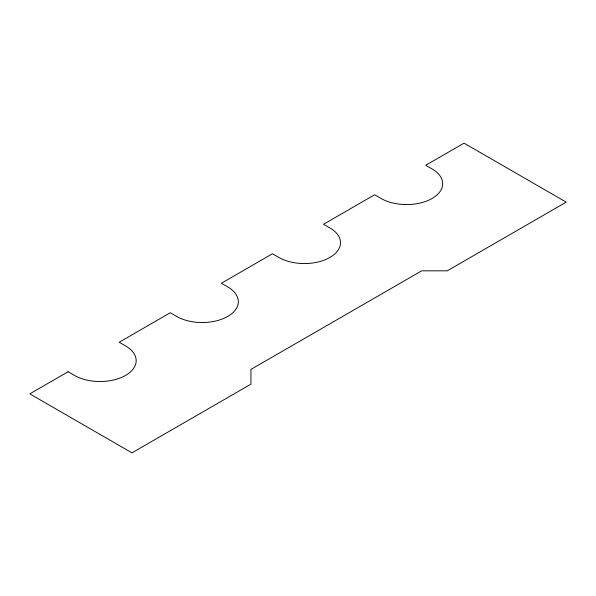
<?xml version="1.0" encoding="UTF-8"?>
<svg xmlns="http://www.w3.org/2000/svg" width="596" height="596" viewBox="0 0 596 596"><rect width="100%" height="100%" fill="white"/><g stroke="black" fill="none" stroke-linecap="round" stroke-linejoin="round"><path stroke-width="0.89" d="M68.115 371.733L29.8 393.859L131.969 452.841L250.931 384.167L250.931 369.416L421.7 270.822L447.238 270.822L566.2 202.141L464.031 143.159L425.715 165.278L432.1 168.966A36.125 20.853 0 0 1 432.1 198.461A36.125 20.853 0 0 1 381.015 198.461L374.631 194.773L323.546 224.267L329.931 227.955A36.125 20.853 0 0 1 329.931 257.442A36.125 20.853 0 0 1 278.846 257.442L272.454 253.762L221.369 283.256L227.754 286.937A36.125 20.853 0 0 1 227.754 316.431A36.125 20.853 0 0 1 176.669 316.431L170.285 312.744L119.2 342.238L125.585 345.926A36.125 20.853 0 0 1 125.585 375.42A36.125 20.853 0 0 1 74.5 375.42L68.115 371.733"/></g></svg>
